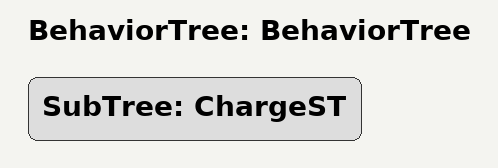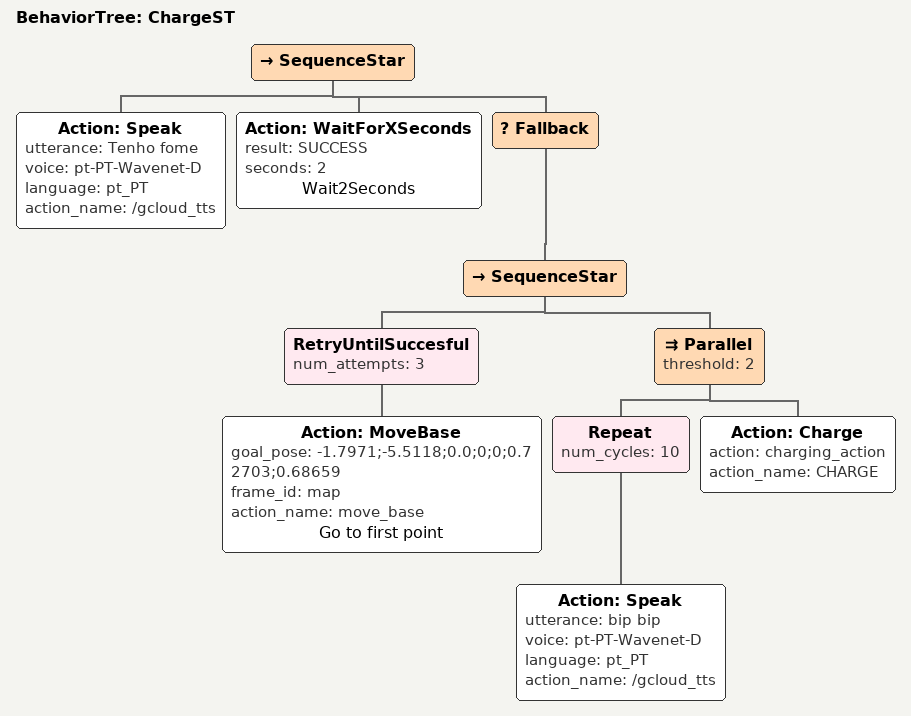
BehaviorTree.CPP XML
<root main_tree_to_execute="BehaviorTree">
    <BehaviorTree ID="BehaviorTree">
        <SubTree ID="ChargeST"/>
    </BehaviorTree>
    <BehaviorTree ID="ChargeST">
        <SequenceStar>
            <Action utterance="Tenho fome" voice="pt-PT-Wavenet-D" ID="Speak" language="pt_PT" action_name="/gcloud_tts"/>
            <Action result="SUCCESS" seconds="2" ID="WaitForXSeconds" name="Wait2Seconds"/>
            <Fallback>
                <SequenceStar>
                    <RetryUntilSuccesful num_attempts="3">
                        <Action goal_pose="-1.7971;-5.5118;0.0;0;0;0.72703;0.68659" frame_id="map" ID="MoveBase" action_name="move_base" name="Go to first point"/>
                    </RetryUntilSuccesful>
                    <Parallel threshold="2">
                        <Repeat num_cycles="10">
                            <Action utterance="bip bip" voice="pt-PT-Wavenet-D" ID="Speak" language="pt_PT" action_name="/gcloud_tts"/>
                        </Repeat>
                        <Action action="charging_action" ID="Charge" action_name="CHARGE"/>
                    </Parallel>
                </SequenceStar>
            </Fallback>
        </SequenceStar>
    </BehaviorTree>
</root>
